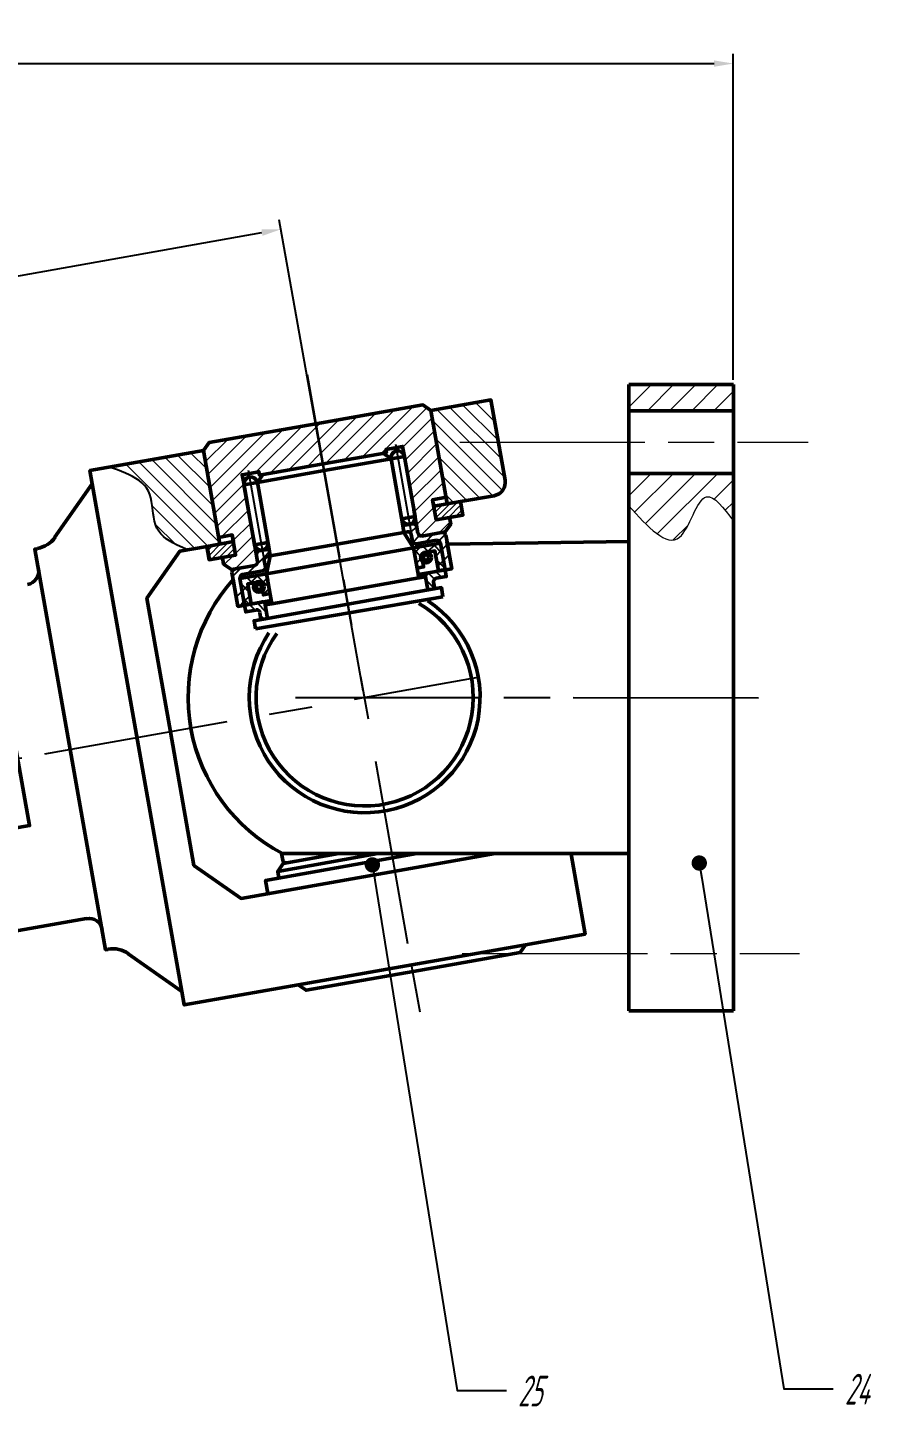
# Model space of a CAD drawing. Header units: millimetres. Extents: x 170 to 1359, y 181 to 1022.
# Drawn here: x 623.9 to 733.3, y 518.4 to 697.3 of the extents above; entities that cross this region are included whole.
import ezdxf

# ---------------------------------------------------------------- set-up
doc = ezdxf.new("R2010")
doc.units = ezdxf.units.MM
doc.linetypes.add('ACAD_ISO08W100', pattern=[36, 24, -3, 6, -3])
doc.layers.get('Defpoints').update_dxf_attribs({"lineweight": 35})
for name, color, linetype, lineweight in [('中心线', 1, 'ACAD_ISO08W100', 35), ('剖面线', 6, 'Continuous', 35), ('尺寸', 4, 'Continuous', 25), ('粗实线', 7, 'Continuous', 50), ('细实线', 7, 'Continuous', 20)]:
    doc.layers.add(name, color=color, linetype=linetype, lineweight=lineweight)
doc.layers.add('尺寸标注', color=4, linetype='Continuous')
doc.styles.get("Standard").update_dxf_attribs({"font": 'arial.ttf'})
doc.styles.add('工程字', font='gbenor.shx', dxfattribs={"width": 0.65, "oblique": 15, "height": 5, "bigfont": 'gbcbig.shx'})
doc.styles.add('工程字-35', font='gbeitc.shx', dxfattribs={"height": 3.5, "bigfont": 'gbcbig.shx'})
doc.dimstyles.new('ISO-25', dxfattribs={"dimtxt": 2.5, "dimasz": 2.5, "dimexe": 1.25, "dimexo": 0.625, "dimtad": 1, "dimtxsty": 'Standard', "dimcen": 2.5, "dimadec": 0, "dimazin": 0, "dimtfac": 1, "dimtmove": 0, "dimatfit": 3, "dimfxl": 1, "dimarcsym": 0})
pattern_1 = [(135, (-2384.094, -232.6185), (-0.9878282, -0.9878282), [])]
pattern_2 = [(45, (-2384.09397, -232.61853), (-0.39513127, 0.39513127), [])]

# ---------------------------------------------------------------- blocks, each defined once
blk = doc.blocks.new('*D16')
at = {"layer": 'Defpoints', "color": 0, "transparency": 16777216}
for p in [(656.74, 671.16), (667.49, 610.68), (455.85, 573.07)]:
    blk.add_point(p, dxfattribs=at)
at = {"layer": '尺寸', "color": 0, "lineweight": -2, "transparency": 16777216}
for p, q in [((667.38, 611.29), (656.52, 672.39)), ((447.56, 633.99), (654.28, 670.72)), ((455.74, 573.69), (444.88, 634.78))]:
    blk.add_line(p, q, dxfattribs=at)
at = {"layer": '尺寸', "color": 0, "transparency": 16777216}
for points in [[(654.21, 671.13), (654.35, 670.31), (656.74, 671.16)], [(447.49, 634.4), (447.64, 633.58), (445.1, 633.55)]]:
    blk.add_solid(points, dxfattribs=at)
at = {"layer": '尺寸', "color": 0, "lineweight": 20, "transparency": 16777216, "insert": (550.59, 654.2), "char_height": 2.5, "attachment_point": 5, "rotation": 10.0763}
blk.add_mtext('{\\Fgbeitc,gbcbig|c134;455}', dxfattribs=at)
blk = doc.blocks.new('*D21')
at = {"layer": 'Defpoints', "color": 0, "transparency": 16777216}
for p in [(715.39, 692.66), (715.39, 651), (412.74, 597.27)]:
    blk.add_point(p, dxfattribs=at)
at = {"layer": '尺寸标注', "color": 0, "lineweight": -2, "transparency": 16777216}
for p, q in [((412.74, 597.89), (412.74, 693.91)), ((415.24, 692.66), (712.89, 692.66)), ((715.39, 651.63), (715.39, 693.91))]:
    blk.add_line(p, q, dxfattribs=at)
at = {"layer": '尺寸标注', "color": 0, "transparency": 16777216}
for points in [[(415.24, 693.07), (415.24, 692.24), (412.74, 692.66)], [(712.89, 693.07), (712.89, 692.24), (715.39, 692.66)]]:
    blk.add_solid(points, dxfattribs=at)
at = {"layer": '尺寸标注', "color": 0, "lineweight": 20, "transparency": 16777216, "insert": (564.06, 695.03), "char_height": 3.5, "attachment_point": 5, "style": '工程字-35'}
blk.add_mtext('380', dxfattribs=at)

msp = doc.modelspace()

# ---------------------------------------------------------------- hatches: boundary and pattern name
at = {"layer": '剖面线', "lineweight": 20}
h = msp.add_hatch(dxfattribs=at)
h.set_pattern_fill('ANSI31', color=256, scale=0.64)
h.set_pattern_definition([(45, (-3907.8737, -550.5752), (-1.436841, 1.436841), [])])
edge = h.paths.add_edge_path()
edge.add_spline(control_points=[(701.849, 635.276), (704.301, 632.561), (708.752, 627.632), (711.208, 638.953), (714.14, 634.989), (715.392, 633.296)], knot_values=[0, 0, 0, 0, 4.8284686, 8.764529, 11.697285, 11.697285, 11.697285, 11.697285], degree=3, periodic=0)
edge.add_line((715.392, 633.296), (715.392, 639.493))
edge.add_line((715.392, 639.493), (701.849, 639.493))
edge.add_line((701.849, 639.493), (701.849, 635.276))
h.paths.add_polyline_path([(715.392, 651.005), (701.849, 651.005), (701.849, 647.619), (715.392, 647.619)])
h = msp.add_hatch(dxfattribs=at)
h.set_pattern_fill('ANSI31', color=256, scale=0.44)
h.set_pattern_definition([(45, (-2384.094, -232.6185), (-0.9878282, 0.9878282), [])])
h.paths.add_polyline_path([(661.274, 645.912), (675.14, 648.367), (676.156, 647.658), (678.151, 636.384), (676.405, 636.077), (676.866, 633.469), (678.61, 633.778), (678.764, 632.913), (678.035, 631.897), (675.006, 631.36, -0.4019211), (674.504, 631.744), (674.123, 633.891), (674.123, 633.891), (672.667, 642.117), (672.513, 642.979), (670.346, 642.596), (670.423, 642.174), (662.198, 640.717), (662.192, 640.716)])
h.paths.add_polyline_path([(656.312, 645.041), (661.265, 645.911), (662.183, 640.714), (658.164, 640.004)])
h.paths.add_polyline_path([(647.666, 643.522), (656.312, 645.041), (658.164, 640.004), (653.953, 639.26), (653.876, 639.701), (651.709, 639.317), (651.863, 638.454), (651.941, 638.014), (651.939, 638.013), (652.281, 636.084)])
h.paths.add_polyline_path([(646.705, 642.462), (647.414, 643.478), (647.666, 643.522), (652.281, 636.084), (653.473, 629.347), (653.703, 628.062, -0.4123383), (653.323, 627.541), (650.31, 627.007), (649.293, 627.717), (649.138, 628.589), (650.866, 628.886), (650.571, 630.63), (650.578, 630.631), (650.425, 631.494), (648.682, 631.188)])
h = msp.add_hatch(dxfattribs=at)
h.set_pattern_fill('ANSI31', color=256, scale=0.44, angle=90)
h.set_pattern_definition(pattern_1)
h.paths.add_polyline_path([(676.156, 647.658), (683.96, 649.019), (685.801, 638.627, -0.4100198), (684.35, 636.592), (680.031, 635.82), (680.029, 635.827), (678.303, 635.522)])
h = msp.add_hatch(dxfattribs=at)
h.set_pattern_fill('ANSI31', color=256, scale=0.44, angle=90)
h.set_pattern_definition(pattern_1)
h.paths.add_polyline_path([(646.705, 642.462), (648.682, 631.188), (648.68, 631.187), (648.819, 630.406), (648.715, 630.302), (647.108, 630.018), (647.109, 630.008), (645.425, 629.715), (640.233, 633.985), (640.186, 634.294), (640.051, 635.329), (639.975, 635.827), (639.879, 636.307), (639.745, 636.767), (639.553, 637.189), (639.323, 637.592), (639.035, 637.937), (638.709, 638.263), (638.345, 638.569), (637.942, 638.838), (637.501, 639.087), (637.041, 639.317), (636.562, 639.528), (635.565, 639.931), (634.527, 640.308)])
h.paths.add_polyline_path([(640.895, 631.993), (640.665, 632.395), (640.492, 632.836), (640.358, 633.297), (640.262, 633.795), (640.233, 633.985), (645.425, 629.715), (644.646, 629.58), (643.656, 630.018), (643.177, 630.229), (642.717, 630.478), (642.276, 630.727), (641.873, 630.996), (641.49, 631.302), (641.164, 631.628)])
h = msp.add_hatch(dxfattribs=at)
h.set_pattern_fill('ANSI31', color=256, scale=0.176)
h.set_pattern_definition(pattern_2)
h.paths.add_polyline_path([(676.558, 635.214), (677.651, 635.407), (677.661, 635.397), (680.031, 635.82), (680.336, 634.083), (676.866, 633.469)])
h = msp.add_hatch(dxfattribs=at)
h.set_pattern_fill('ANSI31', color=256, scale=0.176)
h.set_pattern_definition(pattern_2)
h.paths.add_polyline_path([(647.165, 630.018), (647.47, 628.302), (650.866, 628.886), (650.571, 630.63)])

# ---------------------------------------------------------------- linework, layer by layer
at = {"layer": '中心线', "lineweight": 20}
for p, q in [((679.927, 643.556), (725.114, 643.556)), ((680.249, 577.187), (723.986, 577.187))]:
    msp.add_line(p, q, dxfattribs=at)
at = {"layer": '中心线', "lineweight": 25}
for points in [[(660.146, 652.298), (666.09, 618.648)], [(671.574, 643.286), (673.644, 631.533)], [(652.495, 639.912), (654.566, 628.177)], [(682.273, 612.991), (666.224, 610.153)], [(667.049, 613.145), (668.026, 607.642)], [(658.637, 610.416), (719.245, 610.384)], [(660.721, 609.176), (655.218, 608.217)], [(649.715, 607.239), (622.2, 602.388)], [(669.004, 602.139), (674.929, 568.488)]]:
    msp.add_lwpolyline(points, dxfattribs=at)
at = {"layer": '剖面线', "lineweight": 25}
for points in [[(672.648, 647.926), (672.647, 647.926)], [(683.972, 648.954), (683.979, 648.962)], [(660.894, 645.856), (660.902, 645.847)], [(664.258, 646.441), (664.249, 646.45)], [(667.614, 647.035), (667.605, 647.044)], [(652.503, 644.372), (652.495, 644.379)], [(657.542, 645.257), (657.538, 645.261)], [(661.356, 645.393), (661.368, 645.382)], [(676.712, 644.475), (676.718, 644.481)], [(684.803, 644.263), (684.804, 644.264)], [(649.143, 643.782), (649.14, 643.785)], [(661.795, 642.979), (661.78, 642.994)], [(646.746, 642.229), (646.743, 642.232)], [(665.455, 641.294), (665.457, 641.292)], [(667.125, 641.58), (667.117, 641.588)], [(668.813, 641.887), (668.811, 641.888)], [(677.134, 642.117), (677.136, 642.119)], [(647.166, 639.834), (647.165, 639.835)], [(655.372, 639.509), (655.37, 639.51)], [(658.727, 640.103), (658.727, 640.103)], [(677.959, 637.419), (677.966, 637.427)], [(652.169, 636.805), (652.15, 636.825)], [(676.559, 636.096), (676.552, 636.103)], [(677.661, 635.397), (677.652, 635.406)], [(648.01, 635.021), (648.009, 635.022)], [(652.591, 634.409), (652.574, 634.426)], [(673.972, 634.752), (673.97, 634.754)], [(677.844, 633.642), (677.843, 633.642)], [(680.298, 634.351), (680.287, 634.362)], [(653.013, 632.012), (652.999, 632.026)], [(672.59, 632.434), (672.935, 632.779)], [(673.529, 631.801), (673.587, 631.858), (674.335, 632.606)], [(674.396, 632.353), (674.392, 632.357)], [(675.428, 630.535), (676.521, 631.628)], [(677, 631.705), (676.993, 631.712)], [(677.211, 630.746), (678.074, 631.609)], [(649.696, 631.36), (649.691, 631.365)], [(650.6, 630.456), (650.597, 630.459)], [(673.855, 630.535), (674.718, 631.417)], [(674.066, 629.174), (674.891, 629.999)], [(675.121, 630.037), (675.888, 629.289)], [(675.332, 631.417), (675.332, 631.418)], [(675.715, 629.251), (676.808, 630.344)], [(676.463, 630.286), (677.652, 629.097)], [(676.808, 628.752), (677.575, 629.519), (678.323, 630.286)], [(650.293, 628.788), (650.29, 628.791)], [(655.256, 629.347), (654.509, 628.58), (652.4, 626.49)], [(653.435, 629.615), (653.424, 629.626)], [(673.99, 629.596), (674.833, 628.752)], [(674.296, 627.832), (674.833, 628.369)], [(676.904, 628.273), (677.978, 627.18)], [(677.038, 627.41), (677.805, 628.177), (678.572, 628.944)], [(650.463, 626.125), (651.575, 627.238)], [(652.706, 625.186), (653.78, 626.279)], [(653.627, 626.26), (655.199, 624.687)], [(654.317, 626.816), (654.72, 627.218)], [(674.316, 627.679), (674.718, 627.295)], [(676.636, 625.761), (675.811, 626.586)], [(677.575, 626.01), (676.808, 626.758)], [(678.074, 626.701), (677.824, 626.95)], [(650.942, 623.441), (651.709, 624.189), (652.457, 624.956)], [(651.537, 625.186), (652.61, 624.093)], [(652.285, 626.01), (653.032, 625.263)], [(654.317, 625.243), (654.969, 625.895)], [(654.451, 623.786), (655.218, 624.553)], [(676.655, 624.553), (675.581, 625.646)], [(651.364, 622.271), (651.939, 622.847), (652.706, 623.614)], [(651.863, 623.268), (652.63, 622.502), (653.397, 621.735)], [(654.873, 621.447), (653.646, 622.674)], [(654.451, 623.844), (654.566, 623.729)], [(652.38, 621.562), (652.112, 621.83)], [(654.528, 620.603), (654.029, 621.102)]]:
    msp.add_lwpolyline(points, dxfattribs=at)
at = {"layer": '尺寸', "lineweight": 25}
for points in [[(668.762, 587.712), (668.919, 586.718), (679.57, 520.498), (685.967, 520.498)], [(711.141, 587.946), (711.297, 586.953), (721.948, 520.732), (728.345, 520.732)]]:
    msp.add_lwpolyline(points, dxfattribs=at)
at = {"layer": '尺寸', "lineweight": 0, "transparency": 33554559}
for points in [[(667.594, 588.793), (668.605, 588.688), (667.664, 589.054)], [(667.612, 588.531), (667.594, 588.793), (668.605, 588.688)], [(668.605, 588.688), (667.682, 588.287), (667.612, 588.531)], [(668.605, 588.688), (667.664, 589.054), (667.786, 589.281)], [(667.821, 588.061), (668.605, 588.688), (667.682, 588.287)], [(667.786, 589.281), (667.96, 589.472), (668.605, 588.688)], [(668.013, 587.886), (667.821, 588.061), (668.605, 588.688)], [(667.96, 589.472), (668.605, 588.688), (668.187, 589.612)], [(668.605, 588.688), (668.239, 587.764), (668.013, 587.886)], [(668.605, 588.688), (668.187, 589.612), (668.431, 589.682)], [(668.501, 587.695), (668.605, 588.688), (668.239, 587.764)], [(668.431, 589.682), (668.693, 589.682), (668.605, 588.688)], [(668.762, 587.712), (668.501, 587.695), (668.605, 588.688)], [(668.693, 589.682), (668.605, 588.688), (668.954, 589.629)], [(668.605, 588.688), (668.954, 589.629), (669.181, 589.507)], [(669.181, 589.507), (669.372, 589.333), (668.605, 588.688)], [(669.372, 589.333), (668.605, 588.688), (669.512, 589.106)], [(668.605, 588.688), (669.512, 589.106), (669.582, 588.845)], [(669.582, 588.845), (669.599, 588.583), (668.605, 588.688)], [(669.599, 588.583), (668.605, 588.688), (669.529, 588.339)], [(668.605, 588.688), (669.529, 588.339), (669.407, 588.113)], [(669.407, 588.113), (669.233, 587.921), (668.605, 588.688)], [(669.233, 587.921), (668.605, 588.688), (669.006, 587.782)], [(668.605, 588.688), (669.006, 587.782), (668.762, 587.712)], [(709.973, 589.027), (710.984, 588.922), (710.042, 589.288)], [(709.99, 588.765), (709.973, 589.027), (710.984, 588.922)], [(710.984, 588.922), (710.06, 588.521), (709.99, 588.765)], [(710.984, 588.922), (710.042, 589.288), (710.164, 589.515)], [(710.199, 588.295), (710.984, 588.922), (710.06, 588.521)], [(710.164, 589.515), (710.339, 589.707), (710.984, 588.922)], [(710.391, 588.12), (710.199, 588.295), (710.984, 588.922)], [(710.339, 589.707), (710.984, 588.922), (710.565, 589.846)], [(710.984, 588.922), (710.618, 587.998), (710.391, 588.12)], [(710.984, 588.922), (710.565, 589.846), (710.809, 589.916)], [(710.879, 587.929), (710.984, 588.922), (710.618, 587.998)], [(710.809, 589.916), (711.071, 589.916), (710.984, 588.922)], [(711.141, 587.946), (710.879, 587.929), (710.984, 588.922)], [(711.071, 589.916), (710.984, 588.922), (711.332, 589.863)], [(710.984, 588.922), (711.332, 589.863), (711.559, 589.741)], [(711.559, 589.741), (711.751, 589.567), (710.984, 588.922)], [(711.751, 589.567), (710.984, 588.922), (711.89, 589.341)], [(710.984, 588.922), (711.89, 589.341), (711.96, 589.079)], [(711.96, 589.079), (711.977, 588.818), (710.984, 588.922)], [(711.977, 588.818), (710.984, 588.922), (711.908, 588.574)], [(710.984, 588.922), (711.908, 588.574), (711.786, 588.347)], [(711.786, 588.347), (711.611, 588.155), (710.984, 588.922)], [(711.611, 588.155), (710.984, 588.922), (711.385, 588.016)], [(710.984, 588.922), (711.385, 588.016), (711.141, 587.946)]]:
    msp.add_solid(points, dxfattribs=at)
at = {"layer": '粗实线', "lineweight": 50}
for p, q in [((701.849, 651.005), (701.849, 585.149)), ((715.392, 651.005), (701.849, 651.005)), ((715.392, 651.005), (715.392, 569.749)), ((701.849, 647.619), (715.392, 647.619)), ((701.849, 639.493), (715.392, 639.493)), ((684.363, 636.594), (680.029, 635.832)), ((653.454, 619.338), (677.748, 623.479)), ((701.849, 585.149), (701.849, 569.749)), ((701.849, 569.749), (715.392, 569.749))]:
    msp.add_line(p, q, dxfattribs=at)
for points in [[(680.029, 635.827), (680.336, 634.083), (676.866, 633.469), (676.405, 636.077), (678.15, 636.384), (678.304, 635.521), (676.156, 647.658), (675.14, 648.367), (661.277, 645.913), (647.414, 643.478), (646.705, 642.462), (648.833, 630.325), (648.68, 631.187), (650.425, 631.494)], [(676.156, 647.658), (683.96, 649.019), (685.801, 638.627)], [(627.397, 631.168), (632.267, 638.128), (631.96, 639.854), (646.705, 642.462)], [(672.379, 633.584), (674.123, 633.891), (672.667, 642.117), (672.513, 642.979), (670.346, 642.596), (670.423, 642.174), (662.198, 640.717), (653.953, 639.26), (662.198, 640.717)], [(669.984, 642.096), (671.018, 641.388), (662.351, 639.854), (653.684, 638.32), (654.394, 639.336), (653.684, 638.32), (662.351, 639.854)], [(671.018, 641.388), (672.532, 632.721), (671.018, 641.388), (672.741, 641.694)], [(632.267, 638.128), (643.886, 572.265)], [(653.684, 638.32), (655.199, 629.653), (653.684, 638.32), (651.939, 638.013), (653.473, 629.347)], [(680.336, 634.083), (680.029, 635.827), (676.559, 635.214), (676.405, 636.077)], [(674.507, 631.724), (673.97, 634.754)], [(678.61, 633.778), (678.764, 632.913), (678.035, 631.897)], [(672.973, 632.798), (672.532, 632.721), (673.836, 632.951)], [(673.127, 631.916), (672.686, 631.839), (672.532, 632.721)], [(673.779, 630.708), (673.625, 631.571)], [(648.833, 630.325), (648.68, 631.187), (650.425, 631.494), (650.866, 628.886), (647.414, 628.292), (647.108, 630.018), (650.578, 630.631), (650.425, 631.494), (650.578, 630.631), (647.165, 630.018), (643.637, 629.404), (639.361, 623.288), (642.41, 605.954), (645.459, 588.621), (651.575, 584.345), (684.516, 590.155)], [(647.472, 628.292), (647.165, 630.018), (647.318, 629.155)], [(653.492, 625.339), (652.438, 625.148), (652.879, 622.54), (652.457, 622.463), (652.016, 622.386), (651.403, 625.857), (654.873, 626.471), (655.563, 622.578), (665.093, 624.246), (674.622, 625.934), (673.932, 629.826), (677.403, 630.44), (678.016, 626.988), (678.17, 626.106), (676.866, 625.876)], [(653.703, 628.062), (653.167, 631.092)], [(653.32, 630.229), (655.046, 630.516)], [(675.736, 629.249), (676.693, 629.423), (677.153, 626.835), (677.575, 626.912), (678.016, 626.988), (677.403, 630.44), (673.932, 629.826), (674.085, 628.963)], [(674.296, 630.344), (676.904, 630.804)], [(678.112, 631.456), (678.189, 631.034), (678.879, 627.122), (678.265, 630.593), (678.879, 627.122), (674.547, 626.369)], [(678.323, 630.286), (701.849, 630.631)], [(625.115, 629.711), (624.827, 629.653), (633.992, 577.673), (634.299, 577.711)], [(649.14, 628.58), (649.293, 627.717), (650.31, 627.007)], [(654.777, 629.577), (655.199, 629.653), (653.914, 629.423)], [(654.72, 627.333), (654.566, 628.196)], [(654.931, 628.714), (655.352, 628.791), (655.199, 629.653)], [(674.349, 627.205), (675.232, 627.359), (675.125, 627.956)], [(650.386, 626.566), (650.463, 626.145), (651.153, 622.233), (650.54, 625.704), (651.153, 622.233), (654.183, 622.77)], [(653.473, 621.754), (652.169, 621.524), (652.016, 622.386), (651.403, 625.857), (654.873, 626.471), (655.026, 625.608)], [(654.374, 626.835), (651.767, 626.375)], [(674.546, 626.375), (674.622, 625.934), (675.485, 626.087), (675.792, 624.361)], [(653.454, 619.338), (653.262, 620.373), (665.4, 622.521), (677.537, 624.668), (677.748, 623.479)], [(676.521, 625.378), (676.674, 624.515)], [(651.153, 622.233), (655.487, 623), (655.563, 622.578), (654.7, 622.425), (655.007, 620.68)], [(655.333, 623.882), (654.47, 623.729), (654.374, 624.266)], [(653.991, 621.409), (654.144, 620.527)], [(616.755, 610.364), (621.088, 611.131), (603.755, 608.083), (606.804, 590.749), (624.137, 593.798), (621.088, 611.131)], [(674.373, 590.155), (654.739, 586.684), (655.046, 584.959)], [(656.484, 586.991), (656.33, 587.854), (669.311, 590.155)], [(656.33, 587.854), (657.04, 588.87), (664.249, 590.155)], [(656.963, 589.311), (656.81, 590.174)], [(656.867, 590.155), (701.849, 590.155)], [(688.447, 578.324), (658.976, 573.147), (659.992, 572.419), (673.875, 574.873), (687.737, 577.308), (688.447, 578.324), (696.174, 579.705), (694.352, 590.097)], [(631.54, 581.731), (518.125, 561.732), (506.347, 559.656)], [(636.926, 577.136), (643.886, 572.265), (644.193, 570.521), (658.976, 573.147)]]:
    msp.add_lwpolyline(points, dxfattribs=at)
for points in [[(653.953, 639.26), (653.876, 639.701), (651.709, 639.317), (651.863, 638.454), (653.32, 630.229), (651.863, 638.454), (651.709, 639.317), (653.876, 639.701)], [(664.019, 630.325), (672.686, 631.839), (673.932, 629.826), (664.403, 628.158), (654.873, 626.471), (655.352, 628.791)], [(675.006, 631.36), (678.035, 631.897)], [(653.339, 627.544), (650.31, 627.007)]]:
    msp.add_lwpolyline(points, close=True, dxfattribs=at)
for centre, radius in [((675.549, 628.575), 0.7), ((675.549, 628.575), 0.355), ((653.881, 624.759), 0.7), ((653.881, 624.759), 0.355)]:
    msp.add_circle(centre, radius, dxfattribs=at)
for centre, radius, start, end in [((671.882, 641.541), 0.873, 10.12632, 189.95194), ((652.812, 638.167), 0.872, 9.99763, 189.99752), ((684.043, 638.345), 1.78, 280.33505, 9.10254), ((673.256, 633.738), 0.872, 189.99763, 9.99752), ((673.202, 631.492), 0.431, 10.57866, 100.03104), ((673.905, 632.497), 0.459, 13.48034, 98.55643), ((674.955, 631.814), 0.457, 191.30135, 276.38228), ((677.658, 631.361), 0.463, 11.61657, 96.08777), ((624.563, 633.215), 3.518, 279.99755, 324.99755), ((654.18, 630.391), 0.875, 190.6923, 8.23234), ((674.23, 630.8), 0.461, 191.51713, 278.21449), ((676.98, 630.385), 0.426, 7.37524, 100.30839), ((653.251, 627.993), 0.457, 281.07455, 8.65707), ((654.003, 628.977), 0.455, 101.23772, 187.00335), ((655.023, 628.262), 0.461, 101.51713, 188.21449), ((623.585, 626.792), 1.754, 279.99759, 9.99756), ((650.843, 626.634), 0.461, 103.68901, 188.47018), ((651.887, 625.967), 0.431, 99.99725, 189.9977), ((654.295, 627.258), 0.431, 280.57866, 10.03104), ((675.921, 626.16), 0.442, 99.08033, 189.4831), ((667.609, 610.43), 22.905, 138.17919, 242.18086), ((676.936, 625.459), 0.423, 99.52717, 191.13167), ((667.591, 610.416), 14.965, 145.98083, 56.83228), ((667.591, 610.416), 14.083, 143.98682, 60.06225), ((654.303, 622.382), 0.431, 9.99725, 99.9977), ((653.594, 621.365), 0.431, 9.99725, 99.9977), ((657.413, 589.402), 0.459, 191.4171, 276.57175), ((692.656, 589.823), 1.751, 9.99626, 11.74625), ((631.849, 579.986), 1.754, 9.99759, 99.99756), ((634.956, 574.291), 3.518, 54.99755, 99.99754)]:
    msp.add_arc(centre, radius, start, end, dxfattribs=at)
at = {"layer": '细实线', "lineweight": 25}
msp.add_lwpolyline([(644.653, 629.577), (643.656, 630.018), (643.177, 630.229), (642.717, 630.478), (642.276, 630.727), (641.873, 630.996), (641.49, 631.302), (641.164, 631.628), (640.895, 631.993), (640.665, 632.395), (640.492, 632.836), (640.358, 633.297), (640.262, 633.795), (640.186, 634.294), (640.051, 635.329), (639.975, 635.827), (639.879, 636.307), (639.745, 636.767), (639.553, 637.189), (639.323, 637.592), (639.035, 637.937), (638.709, 638.263), (638.345, 638.569), (637.942, 638.838), (637.501, 639.087), (637.041, 639.317), (636.562, 639.528), (635.565, 639.931), (634.51, 640.314)], dxfattribs=at)
at = {"layer": '细实线', "lineweight": 20}
msp.add_spline([(701.849, 635.276), (708.413, 631.201), (711.908, 636.44), (715.392, 633.296)], degree=3, dxfattribs=at)

# ---------------------------------------------------------------- texts
at = {"layer": '尺寸标注', "lineweight": 20, "char_height": 4, "attachment_point": 1, "style": '工程字'}
for s, insert in [('25', (687.464, 522.431)), ('24', (729.842, 522.665))]:
    msp.add_mtext_dynamic_manual_height_columns(s, width=4.6424, gutter_width=10, heights=[0], dxfattribs=dict(at, insert=insert))

# ---------------------------------------------------------------- dimensions: what is measured, and where the dimension line sits
at = {"layer": '尺寸', "lineweight": 20}
dim = msp.add_aligned_dim(p1=(455.85, 573.07), p2=(667.487, 610.678), distance=61.429, text='{\\Fgbeitc,gbcbig|c134;455}', dimstyle='ISO-25', dxfattribs=at)
dim.commit()
dim.dimension.update_dxf_attribs({"geometry": '*D16', "text_midpoint": (550.593, 654.201)})
at = {"layer": '尺寸标注', "lineweight": 20}
dim = msp.add_linear_dim(base=(715.392, 692.657), p1=(412.736, 597.268), p2=(715.392, 651.005), angle=180, text='380', dimstyle='ISO-25', override={"dimtxsty": '工程字-35'}, dxfattribs=at)
dim.commit()
dim.dimension.update_dxf_attribs({"geometry": '*D21', "text_midpoint": (564.064, 695.032)})

doc.saveas('drawing.dxf')
